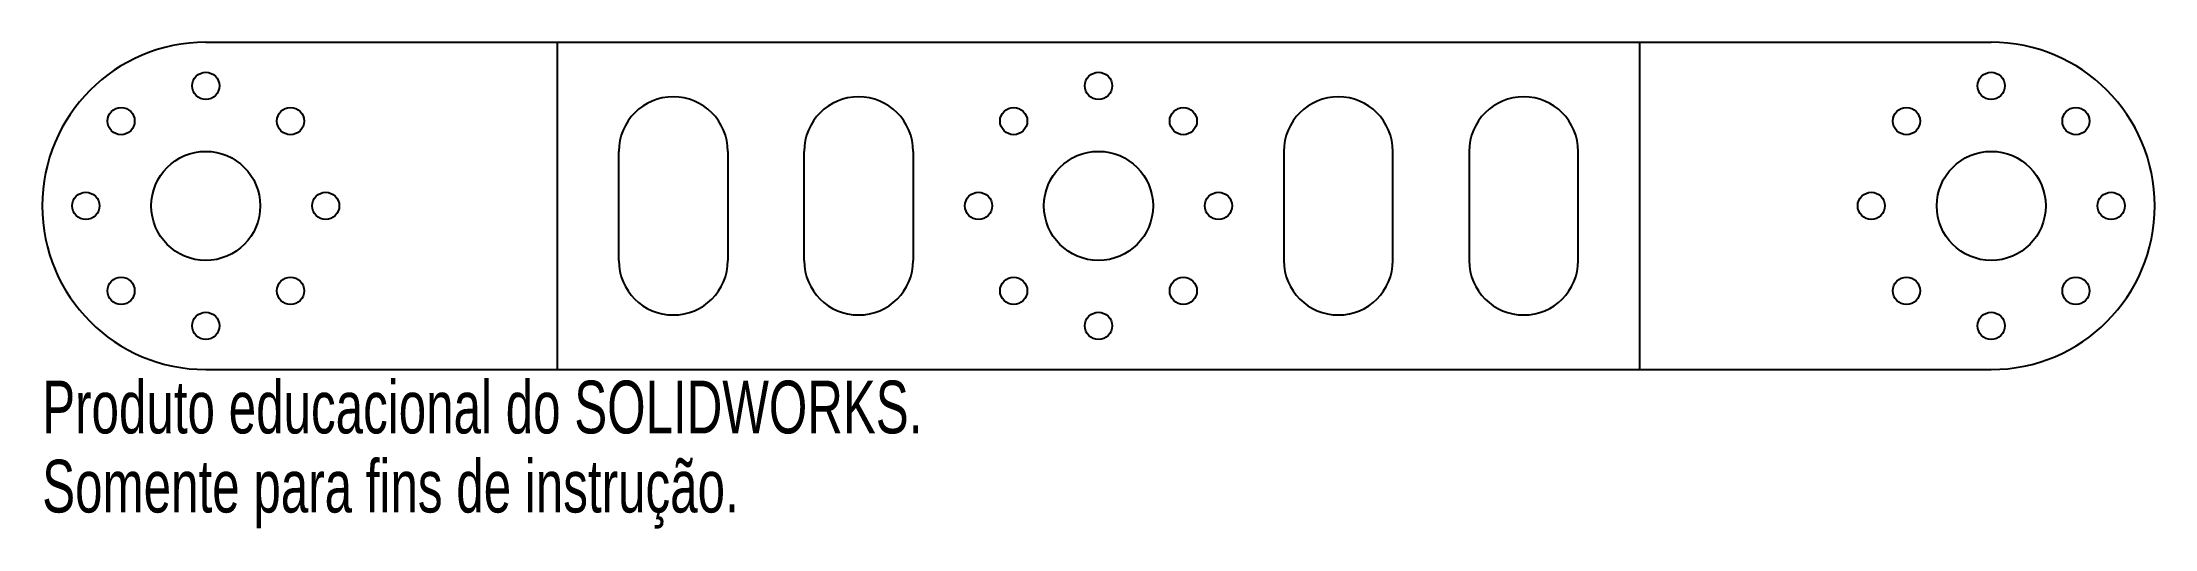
# Model space of a CAD drawing. Header units: millimetres. Extents: x -36 to 158, y -15 to 30.
import ezdxf

# ---------------------------------------------------------------- set-up
doc = ezdxf.new("R2010")
doc.units = ezdxf.units.MM
doc.styles.add('SLDTEXTSTYLE0', font='TXT', dxfattribs={"width": 0.7})

msp = doc.modelspace()

# ---------------------------------------------------------------- linework, layer by layer
at = {"color": 7, "linetype": 'Continuous', "lineweight": 25}
for p, q in [((-20.88, 30), (142.88, 30)), ((17, 10), (17, 20)), ((27, 20), (27, 10)), ((34, 10), (34, 20)), ((44, 20), (44, 10)), ((78, 20), (78, 10)), ((88, 10), (88, 20)), ((95, 20), (95, 10)), ((105, 10), (105, 20)), ((-20.88, 0), (142.88, 0))]:
    msp.add_line(p, q, dxfattribs=at)
at = {"color": 7, "linetype": 'Continuous'}
for p, q in [((11.37, 0), (11.37, 30)), ((110.63, 30), (110.63, 0))]:
    msp.add_line(p, q, dxfattribs=at)
at = {"color": 7, "linetype": 'Continuous', "lineweight": 25}
for centre, radius in [((-20.88, 26), 1.25), ((61, 26), 1.25), ((142.88, 26), 1.25), ((-28.65, 22.78), 1.25), ((-13.1, 22.78), 1.25), ((53.22, 22.78), 1.25), ((68.78, 22.78), 1.25), ((135.1, 22.78), 1.25), ((150.65, 22.78), 1.25), ((-20.88, 15), 5), ((61, 15), 5), ((142.88, 15), 5), ((-31.88, 15), 1.25), ((-9.88, 15), 1.25), ((50, 15), 1.25), ((72, 15), 1.25), ((131.88, 15), 1.25), ((153.88, 15), 1.25), ((-28.65, 7.22), 1.25), ((-13.1, 7.22), 1.25), ((53.22, 7.22), 1.25), ((68.78, 7.22), 1.25), ((135.1, 7.22), 1.25), ((150.65, 7.22), 1.25), ((-20.88, 4), 1.25), ((61, 4), 1.25), ((142.88, 4), 1.25)]:
    msp.add_circle(centre, radius, dxfattribs=at)
for centre, radius, start, end in [((-20.88, 15), 15, 90, 269.9954), ((142.88, 15), 15, 270.0046, 90), ((22, 20), 5, 0, 180), ((39, 20), 5, 0, 180), ((83, 20), 5, 0, 180), ((100, 20), 5, 0, 180), ((22, 10), 5, 180, 0), ((39, 10), 5, 180, 0), ((83, 10), 5, 180, 0), ((100, 10), 5, 180, 0)]:
    msp.add_arc(centre, radius, start, end, dxfattribs=at)

# ---------------------------------------------------------------- texts
at = {"color": 7, "linetype": 'Continuous', "char_height": 4.8336, "attachment_point": 1, "style": 'SLDTEXTSTYLE0'}
for s, insert in [('Produto educacional do SOLIDWORKS.', (-35.88, -1.02)), ('Somente para fins de instrução.', (-35.88, -8.27))]:
    msp.add_mtext(s, dxfattribs=dict(at, insert=insert))

doc.saveas('drawing.dxf')
